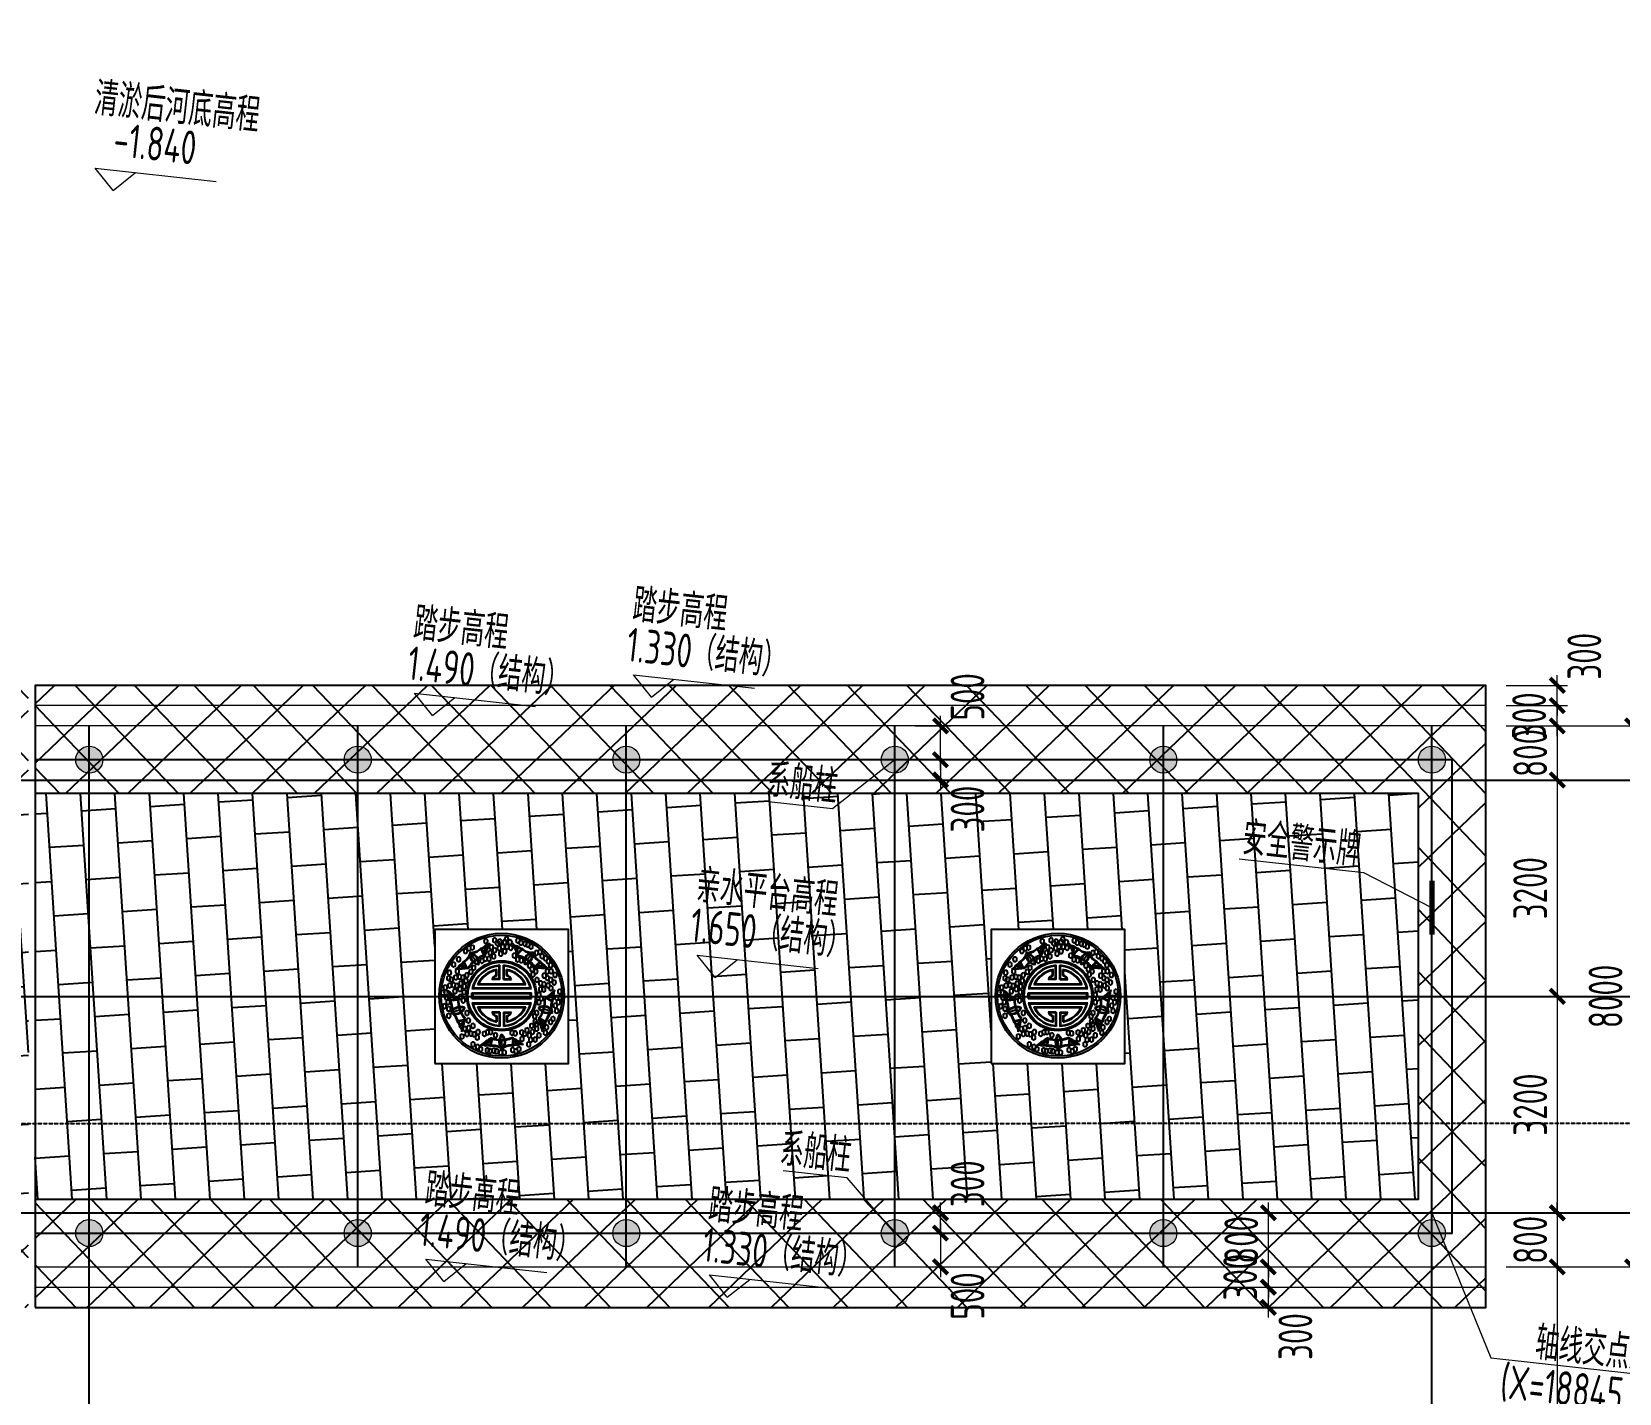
# Model space of a CAD drawing. Header units: millimetres. Extents: x -1003406 to 3312184, y 81337 to 716393.
# Drawn here: x 2051747 to 2075217, y 440069 to 460203 of the extents above; entities that cross this region are included whole.
import ezdxf

# ---------------------------------------------------------------- set-up
doc = ezdxf.new("R2010")
doc.units = ezdxf.units.MM
doc.header["$LTSCALE"] = 10
doc.linetypes.add('DASH', pattern=[0.35, 0.25, -0.1])
doc.linetypes.add('DOTE', pattern=[2.42, 2, -0.2, 0.02, -0.2])
doc.layers.get('0').update_dxf_attribs({"linetype": 'CONTINUOUS'})
doc.layers.get('Defpoints').update_dxf_attribs({"linetype": 'CONTINUOUS'})
for name, color, linetype in [('DIM', 3, 'CONTINUOUS'), ('DOTE', 1, 'DOTE'), ('KZ-BH', 253, 'CONTINUOUS'), ('图层5', 8, 'CONTINUOUS'), ('码头-SK', 7, 'CONTINUOUS'), ('砖块-sk', 252, 'CONTINUOUS'), ('配筋率', 61, 'CONTINUOUS')]:
    doc.layers.add(name, color=color, linetype=linetype)
for name, color, linetype, lineweight in [('TEXT', 3, 'CONTINUOUS', 15), ('thick', 6, 'CONTINUOUS', 25), ('引线-H', 130, 'CONTINUOUS', 20), ('文字及标注', 3, 'CONTINUOUS', 15), ('标注', 7, 'CONTINUOUS', 9)]:
    doc.layers.add(name, color=color, linetype=linetype, lineweight=lineweight)
doc.styles.add('TCCAD_Dimension', font='Tssdeng.shx', dxfattribs={"width": 0.7, "bigfont": 'hztxt.shx'})
doc.styles.add('TSSD_Dimension', font='Tssdeng.shx', dxfattribs={"width": 0.7, "bigfont": 'hztxt.shx'})
doc.dimstyles.new('TSSD_100_150', dxfattribs={"dimtxt": 500, "dimasz": 150, "dimexe": 150, "dimexo": 300, "dimgap": 150, "dimtad": 1, "dimdec": 0, "dimzin": 0, "dimdsep": 46, "dimtxsty": 'TSSD_Dimension', "dimblk": 'ARCHTICK', "dimcen": 0, "dimdle": 150, "dimclrt": 7, "dimadec": 0, "dimazin": 0, "dimtfac": 1, "dimtdec": 0, "dimtix": 1, "dimtmove": 2, "dimatfit": 3, "dimfxl": 1, "dimtolj": 1, "dimtzin": 0, "dimarcsym": 0})
pattern_1 = [(43.70265, (-1028711.74, -419112.1), (-438.73154, 459.06387), []), (133.70265, (-1028711.74, -419112.1), (-459.06387, -438.73154), [])]

# ---------------------------------------------------------------- blocks, each defined once
blk = doc.blocks.new('_ArchTick')
at = {"color": 0, "const_width": 0.4}
blk.add_lwpolyline([(-0.71, -0.71), (0.71, 0.71)], dxfattribs=at)
blk = doc.blocks.new('*D726')
at = {"layer": 'Defpoints', "color": 0, "transparency": 16777216}
for p in [(1296323, 267220), (1296323, 266420), (1297377, 266420)]:
    blk.add_point(p, dxfattribs=at)
at = {"layer": 'DIM', "color": 0, "lineweight": -2, "transparency": 16777216}
for p, q in [((1297377, 267220), (1297377, 267370)), ((1296623, 267220), (1297527, 267220)), ((1297377, 267220), (1297377, 266420)), ((1296623, 266420), (1297527, 266420)), ((1297377, 266420), (1297377, 266270))]:
    blk.add_line(p, q, dxfattribs=at)
at = {"layer": 'DIM', "color": 0, "lineweight": -2, "transparency": 16777216, "xscale": 150, "yscale": 150, "zscale": 150}
for p, rotation in [((1297377, 267220), 270), ((1297377, 266420), 90)]:
    blk.add_blockref('_ArchTick', p, dxfattribs=dict(at, rotation=rotation))
at = {"layer": 'DIM', "color": 7, "transparency": 16777216, "insert": (1296977, 266820), "char_height": 500, "attachment_point": 5, "rotation": 90, "style": 'TSSD_Dimension'}
blk.add_mtext('\\A1;800', dxfattribs=at)
blk = doc.blocks.new('*D727')
at = {"layer": 'Defpoints', "color": 0, "transparency": 16777216}
for p in [(1296323, 266420), (1296323, 263220), (1297377, 263220)]:
    blk.add_point(p, dxfattribs=at)
at = {"layer": 'DIM', "color": 0, "lineweight": -2, "transparency": 16777216}
for p, q in [((1296623, 266420), (1297527, 266420)), ((1297377, 266570), (1297377, 263070)), ((1296623, 263220), (1297527, 263220))]:
    blk.add_line(p, q, dxfattribs=at)
at = {"layer": 'DIM', "color": 0, "lineweight": -2, "transparency": 16777216, "xscale": 150, "yscale": 150, "zscale": 150}
for p, rotation in [((1297377, 266420), 90), ((1297377, 263220), 270)]:
    blk.add_blockref('_ArchTick', p, dxfattribs=dict(at, rotation=rotation))
at = {"layer": 'DIM', "color": 7, "transparency": 16777216, "insert": (1296977, 264820), "char_height": 500, "attachment_point": 5, "rotation": 90, "style": 'TSSD_Dimension'}
blk.add_mtext('\\A1;3200', dxfattribs=at)
blk = doc.blocks.new('*D728')
at = {"layer": 'Defpoints', "color": 0, "transparency": 16777216}
for p in [(1296323, 263220), (1296323, 260020), (1297377, 260020)]:
    blk.add_point(p, dxfattribs=at)
at = {"layer": 'DIM', "color": 0, "lineweight": -2, "transparency": 16777216}
for p, q in [((1297377, 263370), (1297377, 259870)), ((1296623, 263220), (1297527, 263220)), ((1296623, 260020), (1297527, 260020))]:
    blk.add_line(p, q, dxfattribs=at)
at = {"layer": 'DIM', "color": 0, "lineweight": -2, "transparency": 16777216, "xscale": 150, "yscale": 150, "zscale": 150}
for p, rotation in [((1297377, 263220), 90), ((1297377, 260020), 270)]:
    blk.add_blockref('_ArchTick', p, dxfattribs=dict(at, rotation=rotation))
at = {"layer": 'DIM', "color": 7, "transparency": 16777216, "insert": (1296977, 261620), "char_height": 500, "attachment_point": 5, "rotation": 90, "style": 'TSSD_Dimension'}
blk.add_mtext('\\A1;3200', dxfattribs=at)
blk = doc.blocks.new('*D729')
at = {"layer": 'Defpoints', "color": 0, "transparency": 16777216}
for p in [(1296323, 259220), (1296323, 252020), (1297377, 252020)]:
    blk.add_point(p, dxfattribs=at)
at = {"layer": 'DIM', "color": 0, "lineweight": -2, "transparency": 16777216}
for p, q in [((1297377, 259370), (1297377, 251870)), ((1296623, 259220), (1297527, 259220)), ((1296623, 252020), (1297527, 252020))]:
    blk.add_line(p, q, dxfattribs=at)
at = {"layer": 'DIM', "color": 0, "lineweight": -2, "transparency": 16777216, "xscale": 150, "yscale": 150, "zscale": 150}
for p, rotation in [((1297377, 259220), 90), ((1297377, 252020), 270)]:
    blk.add_blockref('_ArchTick', p, dxfattribs=dict(at, rotation=rotation))
at = {"layer": 'DIM', "color": 7, "transparency": 16777216, "insert": (1296977, 255620), "char_height": 500, "attachment_point": 5, "rotation": 90, "style": 'TSSD_Dimension'}
blk.add_mtext('\\A1;7200', dxfattribs=at)
blk = doc.blocks.new('*D731')
at = {"layer": 'Defpoints', "color": 0, "transparency": 16777216}
for p in [(1296623, 267220), (1298490, 267220), (1296623, 259220)]:
    blk.add_point(p, dxfattribs=at)
at = {"layer": 'DIM', "color": 0, "lineweight": -2, "transparency": 16777216}
for p, q in [((1298490, 259070), (1298490, 267370)), ((1296923, 267220), (1298640, 267220)), ((1296923, 259220), (1298640, 259220))]:
    blk.add_line(p, q, dxfattribs=at)
at = {"layer": 'DIM', "color": 0, "lineweight": -2, "transparency": 16777216, "xscale": 150, "yscale": 150, "zscale": 150}
for p, rotation in [((1298490, 267220), 90), ((1298490, 259220), 270)]:
    blk.add_blockref('_ArchTick', p, dxfattribs=dict(at, rotation=rotation))
at = {"layer": 'DIM', "color": 7, "transparency": 16777216, "insert": (1298090, 263220), "char_height": 500, "attachment_point": 5, "rotation": 90, "style": 'TSSD_Dimension'}
blk.add_mtext('\\A1;8000', dxfattribs=at)
blk = doc.blocks.new('$RECOVER_180420175437-0')
at = {"layer": '标注'}
for p, q in [((0, 0), (-150, 150)), ((-150, 150), (750, 150)), ((0, 0), (150, 150))]:
    blk.add_line(p, q, dxfattribs=at)
blk = doc.blocks.new('234')
at = {"layer": '图层5'}
for p, q in [((-121, 306), (-116, 357)), ((-257, 196), (-279, 238)), ((-233, 305), (-198, 254)), ((-132, 289), (-154, 334)), ((-126, 294), (-147, 338)), ((-129, 300), (-125, 351)), ((110, 318), (117, 351)), ((116, 304), (124, 345)), ((117, 302), (148, 334)), ((120, 296), (153, 330)), ((231, 306), (193, 257)), ((247, 205), (283, 239)), ((-281, 194), (-310, 210)), ((-266, 195), (-302, 215)), ((-264, 196), (-284, 234)), ((-174, 225), (-174, 225)), ((-40, 141), (-40, 175)), ((-35, 137), (-35, 182)), ((-19, 113), (-19, 208)), ((-14, 107), (-14, 214)), ((14, 107), (14, 214)), ((19, 113), (19, 208)), ((35, 137), (35, 182)), ((40, 141), (40, 175)), ((174, 225), (174, 225)), ((254, 200), (289, 233)), ((259, 205), (308, 216)), ((267, 199), (317, 210)), ((-222, 40), (222, 40)), ((-222, 7), (222, 7)), ((-222, -35), (-222, 7)), ((-215, 45), (215, 45)), ((-215, 0), (-215, -28)), ((215, 0), (-215, 0)), ((-181, 69), (181, 69)), ((-172, 75), (172, 75)), ((-14, 107), (-73, 107)), ((-19, 113), (-65, 113)), ((14, 107), (73, 107)), ((19, 113), (65, 113)), ((215, 0), (215, 0)), ((215, -28), (215, 0)), ((222, -35), (222, 7)), ((-341, -29), (-388, -10)), ((-338, -39), (-385, -20)), ((-331, -38), (-380, -44)), ((-328, -46), (-378, -53)), ((-281, -106), (-281, -106)), ((-222, -35), (222, -35)), ((-222, -68), (222, -68)), ((-215, -28), (215, -28)), ((-215, -74), (215, -74)), ((-181, -98), (181, -98)), ((-172, -103), (172, -103)), ((281, -105), (281, -105)), ((376, -135), (317, -115)), ((332, -33), (374, -54)), ((337, -29), (376, -48)), ((338, -27), (379, -22)), ((350, -18), (383, -13)), ((-375, -137), (-316, -119)), ((-280, -193), (-326, -202)), ((-281, -200), (-324, -208)), ((-282, -203), (-312, -231)), ((-285, -217), (-309, -240)), ((-14, -136), (-73, -136)), ((-19, -141), (-65, -141)), ((-40, -169), (-40, -203)), ((-35, -165), (-35, -210)), ((-19, -141), (-19, -236)), ((-14, -136), (-14, -243)), ((14, -136), (14, -243)), ((14, -136), (73, -136)), ((19, -141), (19, -236)), ((19, -141), (65, -141)), ((35, -165), (35, -210)), ((40, -169), (40, -203)), ((282, -189), (325, -213)), ((284, -181), (328, -205)), ((285, -203), (311, -246)), ((288, -193), (315, -236)), ((-91, -344), (-124, -382)), ((-81, -344), (-114, -382)), ((-79, -336), (-88, -385)), ((-71, -336), (-80, -385)), ((0, -310), (0, -310)), ((1, -409), (1, -347)), ((84, -335), (78, -382)), ((90, -339), (84, -382)), ((92, -340), (110, -377)), ((105, -348), (119, -378))]:
    blk.add_line(p, q, dxfattribs=at)
for radius in [467, 452]:
    blk.add_circle((0, -14), radius, dxfattribs=at)
for centre in [(-244, 340), (-219, 347), (-118, 393), (-77, 349), (-52, 401), (-32, 379), (-18, 342), (-14, 391), (8, 352), (23, 387), (36, 409), (40, 351), (63, 386), (68, 344), (121, 398), (144, 382), (174, 374), (196, 367), (219, 353), (-359, 219), (-322, 258), (-270, 320), (-147, 247), (-122, 261), (-95, 262), (-86, 306), (-60, 280), (-53, 326), (-7, 300), (23, 318), (95, 286), (119, 256), (147, 250), (260, 306), (286, 313), (302, 282), (328, 265), (349, 244), (-396, 117), (-390, 158), (-376, 107), (-343, 123), (-331, 168), (-314, 127), (-290, 122), (-260, 139), (-230, 164), (-209, 195), (208, 211), (227, 184), (233, 145), (255, 168), (264, 104), (318, 136), (341, 167), (342, 118), (365, 214), (365, 105), (369, 170), (399, 141), (-440, 9), (-421, 48), (-417, 9), (-388, 62), (-359, 66), (-349, 19), (-335, 60), (-312, 36), (-305, 78), (-281, 13), (-279, 56), (-267, 98), (278, -8), (291, 79), (291, 34), (314, 32), (316, 72), (347, 62), (368, 42), (392, 85), (433, 17), (-427, -92), (-412, -28), (-401, -62), (-396, -112), (-307, -22), (-287, -49), (278, -63), (296, -35), (401, -88), (411, -127), (411, -29), (423, -63), (436, -26), (-395, -164), (-259, -143), (-248, -199), (-246, -255), (-215, -239), (224, -238), (247, -167), (250, -206), (260, -226), (261, -142), (335, -250), (366, -210), (383, -187), (-296, -318), (-275, -261), (-259, -300), (-229, -297), (-206, -302), (-182, -326), (-176, -285), (-129, -298), (-105, -287), (-82, -285), (-46, -309), (77, -291), (101, -295), (150, -288), (152, -337), (172, -299), (189, -271), (207, -310), (217, -343), (230, -284), (250, -341), (261, -260), (278, -310), (327, -290), (-214, -377), (-180, -396), (-157, -413), (-107, -422), (-87, -427), (-59, -424), (-38, -429), (-7, -439), (19, -438), (82, -419), (107, -429), (129, -413), (202, -377)]:
    blk.add_ellipse(centre, major_axis=(0, 19.4), ratio=0.616865, dxfattribs=at)
for centre, major_axis, start_param, end_param in [((-165, 394), (-37.9, 37.9), 2.579762, 3.269542), ((-165, 394), (-41.8, 41.8), 2.605209, 3.228554), ((-1076, 685), (-726, 726), 3.53237, 3.608206), ((-1076, 685), (-730, 730), 3.529693, 3.629181), ((-126, 406), (-31.2, 31.2), 2.428217, 3.360391), ((-126, 406), (35.1, 35.1), 4.048283, 4.465521), ((118, 403), (-31.2, 31.2), 1.390652, 2.322825), ((1056, 719), (730, 730), 2.692657, 2.792146), ((118, 403), (-35.1, 35.1), 1.856317, 2.273556), ((1056, 719), (726, 726), 2.713632, 2.789469), ((157, 394), (37.9, 37.9), 3.052297, 3.742076), ((-359, 348), (92.4, 92.4), 4.470289, 5.085238), ((-359, 348), (96.3, 96.3), 4.481021, 5.004715), ((0, -14), (-185, 185), 3.926991, 10.210176), ((-90, 105), (-129, 129), -0.17703, 0.257649), ((-90, 105), (-125, 125), -0.17703, 0.272951), ((-167, 291), (-51.2, 51.2), 0.504812, 2.266005), ((-257, 225), (-62.4, 62.4), 3.898542, 5.269642), ((-167, 291), (-47.3, 47.3), 0.585352, 2.25569), ((-257, 225), (-58.5, 58.5), 3.920107, 5.20412), ((-242, 438), (-92.4, 92.4), 2.493237, 3.108187), ((-242, 438), (-96.3, 96.3), 2.552957, 3.097455), ((-82, 113), (129, 129), 1.037642, 1.472321), ((-82, 113), (125, 125), 1.022339, 1.472321), ((157, 394), (41.8, 41.8), 3.093285, 3.71663), ((85, 109), (125, 125), 0.137129, 0.58711), ((85, 109), (-129, 129), -1.433667, -0.998988), ((233, 440), (96.3, 96.3), 3.224383, 3.748078), ((233, 440), (92.4, 92.4), 3.213652, 3.828601), ((239, 239), (51.2, 51.2), 0.818972, 2.580164), ((239, 239), (-47.3, 47.3), -0.671285, 0.999053), ((149, 304), (-62.4, 62.4), 2.641905, 4.013005), ((149, 304), (58.5, 58.5), 4.234267, 5.518279), ((95, 102), (-125, 125), 4.478091, 4.928072), ((95, 102), (-129, 129), 4.493394, 4.928072), ((354, 355), (96.3, 96.3), 2.867116, 3.411615), ((354, 355), (-92.4, 92.4), 1.2366, 1.85155), ((337, 268), (37.9, 37.9), 2.893922, 3.583701), ((-360, 227), (31.2, 31.2), 4.218085, 5.150259), ((-370, 1217), (730, 730), 3.949294, 4.048783), ((-360, 227), (35.1, 35.1), 4.683751, 5.100989), ((-370, 1217), (726, 726), 3.97027, 4.046106), ((-338, 262), (37.9, 37.9), 4.308934, 4.998713), ((-338, 262), (41.8, 41.8), 4.349922, 4.973267), ((0, -14), (-178, 178), 3.926991, 10.210176), ((0, -14), (161, 161), 0.845596, 2.11688), ((0, -14), (158, 158), 0.871808, 2.085356), ((0, -14), (141, 141), 0.961433, 1.923653), ((-174, 225), (3.97, 3.97), 3.922168, 5.129632), ((0, -14), (137, 137), 0.99543, 1.878793), ((-18, 85), (-42.3, 42.3), -0.394855, 0.412115), ((-18, 85), (38.4, 38.4), 1.10904, 1.829393), ((0, -14), (-161, 161), 4.166305, 5.437589), ((0, -14), (-158, 158), 4.197829, 5.411377), ((0, -14), (-141, 141), 4.359533, 5.321752), ((18, 85), (-38.4, 38.4), 4.453792, 5.174146), ((0, -14), (-137, 137), 4.404392, 5.287755), ((18, 85), (42.3, 42.3), 5.87107, 6.67804), ((174, 225), (-3.97, 3.97), 1.094735, 2.302199), ((332, 1224), (-730, 730), 2.273056, 2.372544), ((332, 1224), (-726, 726), 2.275733, 2.351569), ((337, 268), (41.8, 41.8), 2.919368, 3.542713), ((360, 234), (35.1, 35.1), 2.791646, 3.208884), ((360, 234), (31.2, 31.2), 2.742376, 3.67455), ((-437, -3), (31.2, 31.2), 5.25565, 6.187824), ((-997, -821), (730, 730), 0.073941, 0.17343), ((-437, -3), (-35.1, 35.1), 3.734123, 4.151362), ((-997, -821), (-726, 726), -1.494179, -1.418342), ((1024, -793), (730, 730), 1.43602, 1.535508), ((1024, -793), (726, 726), 1.456995, 1.532832), ((433, 2), (-35.1, 35.1), 0.59968, 1.016919), ((433, 2), (-31.2, 31.2), 0.134014, 1.066188), ((-439, -44), (37.9, 37.9), 5.407196, 6.096975), ((-439, -44), (41.8, 41.8), 5.432642, 6.055987), ((-504, -105), (92.4, 92.4), 5.320671, 5.93562), ((-307, -184), (-62.4, 62.4), -1.128006, 0.243094), ((-342, -79), (-51.2, 51.2), 1.761449, 3.522642), ((-504, -105), (96.3, 96.3), 5.38039, 5.924889), ((-307, -184), (58.5, 58.5), 0.464355, 1.748368), ((-342, -79), (47.3, 47.3), 3.412785, 5.083123), ((-145, -52), (129, 129), 2.294279, 2.728958), ((-145, -52), (125, 125), 2.278977, 2.728958), ((-141, -63), (129, 129), 2.650403, 3.085082), ((-141, -63), (-125, 125), 1.079607, 1.529588), ((-281, -105), (-3.97, 3.97), 3.608009, 4.815473), ((0, -14), (-161, 161), 1.024712, 2.295997), ((0, -14), (-158, 158), 1.056236, 2.269784), ((0, -14), (-141, 141), 1.21794, 2.18016), ((0, -14), (-137, 137), 1.2628, 2.146163), ((0, -14), (161, 161), 3.987188, 5.258473), ((0, -14), (158, 158), 4.013401, 5.226949), ((0, -14), (141, 141), 4.103026, 5.065245), ((0, -14), (137, 137), 4.137022, 5.020386), ((281, -106), (-3.97, 3.97), -0.161902, 1.045562), ((140, -69), (125, 125), 4.792251, 5.242232), ((348, -57), (62.4, 62.4), 2.956064, 4.327165), ((315, -163), (51.2, 51.2), 5.84552, 7.606712), ((315, -163), (-47.3, 47.3), 4.355263, 6.025601), ((348, -57), (58.5, 58.5), 2.977629, 4.261642), ((140, -69), (129, 129), 4.807553, 5.242232), ((143, -58), (-125, 125), 3.592881, 4.042862), ((143, -58), (-129, 129), 3.592881, 4.02756), ((503, -96), (-96.3, 96.3), 0.39695, 0.920645), ((503, -96), (92.4, 92.4), 1.957015, 2.571964), ((436, -39), (41.8, 41.8), 1.836648, 2.459993), ((436, -39), (-37.9, 37.9), 0.224864, 0.914643), ((-455, -244), (-92.4, 92.4), 4.15613, 4.771079), ((-455, -244), (-96.3, 96.3), 4.166861, 4.690556), ((-367, -251), (-37.9, 37.9), 3.994775, 4.684554), ((-367, -251), (-41.8, 41.8), 4.035763, 4.659107), ((-1286, 14), (-730, 730), 3.635135, 3.734623), ((-1286, 14), (726, 726), 5.226907, 5.302743), ((-18, -114), (42.3, 42.3), 2.729478, 3.536447), ((-18, -114), (-38.4, 38.4), 1.3122, 2.032553), ((18, -114), (38.4, 38.4), 4.250632, 4.970986), ((18, -114), (-42.3, 42.3), 2.746738, 3.553708), ((1280, 53), (-730, 730), 1.016419, 1.115907), ((1280, 53), (-726, 726), 1.019095, 1.094932), ((373, -248), (41.8, 41.8), 1.662731, 2.286076), ((373, -248), (37.9, 37.9), 1.637285, 2.327064), ((461, -237), (-96.3, 96.3), 0.039683, 0.584181), ((461, -237), (92.4, 92.4), 1.55076, 2.165709), ((-341, -282), (31.2, 31.2), 5.474722, 6.406896), ((-341, -282), (35.1, 35.1), 5.940388, 6.357626), ((459, -1211), (-730, 730), -0.240218, -0.14073), ((459, -1211), (-726, 726), -0.237542, -0.161705), ((-9, -164), (125, 125), 3.535614, 3.985595), ((-9, -164), (129, 129), 3.550916, 3.985595), ((67, -359), (62.4, 62.4), 1.699427, 3.070528), ((67, -359), (-58.5, 58.5), 0.150196, 1.434209), ((0, -310), (-3.97, 3.97), -1.418539, -0.211076), ((3, -164), (125, 125), 3.90704, 4.357021), ((3, -164), (-129, 129), 2.336244, 2.770923), ((-44, -360), (-51.2, 51.2), 3.018086, 4.779279), ((-44, -360), (-47.3, 47.3), 3.098626, 4.768964), ((-424, -1228), (730, 730), 0.179383, 0.278871), ((-424, -1228), (726, 726), 0.200358, 0.276195), ((347, -280), (35.1, 35.1), 1.535009, 1.952247), ((347, -280), (31.2, 31.2), 1.485739, 2.417913), ((-145, -427), (31.2, 31.2), 0.229102, 1.161276), ((-145, -427), (35.1, 35.1), 0.278372, 0.69561), ((-107, -441), (37.9, 37.9), 0.380647, 1.070427), ((-107, -441), (41.8, 41.8), 0.406094, 1.029439), ((-70, -521), (92.4, 92.4), 0.294123, 0.909072), ((-70, -521), (96.3, 96.3), 0.353842, 0.89834), ((78, -518), (92.4, 92.4), 0.700378, 1.315327), ((78, -518), (-96.3, 96.3), -0.859687, -0.335992), ((112, -436), (41.8, 41.8), 0.580011, 1.203356), ((112, -436), (-37.9, 37.9), -1.031773, -0.341994), ((149, -421), (-35.1, 35.1), -0.656957, -0.239718), ((149, -421), (-31.2, 31.2), -1.122623, -0.190449)]:
    blk.add_ellipse(centre, major_axis=major_axis, ratio=1, start_param=start_param, end_param=end_param, dxfattribs=at)
blk = doc.blocks.new('*D752')
at = {"layer": 'Defpoints', "color": 0, "transparency": 16777216}
for p in [(1296323, 267520), (1297377, 267520), (1296323, 267220)]:
    blk.add_point(p, dxfattribs=at)
at = {"layer": 'DIM', "color": 0, "lineweight": -2, "transparency": 16777216}
for p, q in [((1297377, 267070), (1297377, 267670)), ((1296623, 267520), (1297527, 267520)), ((1296623, 267220), (1297527, 267220))]:
    blk.add_line(p, q, dxfattribs=at)
at = {"layer": 'DIM', "color": 0, "lineweight": -2, "transparency": 16777216, "xscale": 150, "yscale": 150, "zscale": 150}
for p, rotation in [((1297377, 267520), 90), ((1297377, 267220), 270)]:
    blk.add_blockref('_ArchTick', p, dxfattribs=dict(at, rotation=rotation))
at = {"layer": 'DIM', "color": 7, "transparency": 16777216, "insert": (1296960, 267370), "char_height": 500, "attachment_point": 5, "rotation": 90, "style": 'TSSD_Dimension'}
blk.add_mtext('\\A1;300', dxfattribs=at)
blk = doc.blocks.new('*D753')
at = {"layer": 'Defpoints', "color": 0, "transparency": 16777216}
for p in [(1296323, 267820), (1297377, 267820), (1296323, 267520)]:
    blk.add_point(p, dxfattribs=at)
at = {"layer": 'DIM', "color": 0, "lineweight": -2, "transparency": 16777216}
for p, q in [((1296623, 267820), (1297527, 267820)), ((1297377, 267820), (1297377, 267970)), ((1297377, 267520), (1297377, 267820)), ((1296623, 267520), (1297527, 267520)), ((1297377, 267520), (1297377, 267370))]:
    blk.add_line(p, q, dxfattribs=at)
at = {"layer": 'DIM', "color": 0, "lineweight": -2, "transparency": 16777216, "xscale": 150, "yscale": 150, "zscale": 150}
for p, rotation in [((1297377, 267820), 270), ((1297377, 267520), 90)]:
    blk.add_blockref('_ArchTick', p, dxfattribs=dict(at, rotation=rotation))
at = {"layer": 'DIM', "color": 7, "transparency": 16777216, "insert": (1297777, 268250), "char_height": 500, "attachment_point": 5, "rotation": 90, "style": 'TSSD_Dimension'}
blk.add_mtext('\\A1;300', dxfattribs=at)
blk = doc.blocks.new('*D754')
at = {"layer": 'Defpoints', "color": 0, "transparency": 16777216}
for p in [(1292051, 258920), (1293105, 258920), (1292051, 258620)]:
    blk.add_point(p, dxfattribs=at)
at = {"layer": 'DIM', "color": 0, "lineweight": -2, "transparency": 16777216}
for p, q in [((1292351, 258920), (1293255, 258920)), ((1293105, 258470), (1293105, 259070)), ((1292351, 258620), (1293255, 258620))]:
    blk.add_line(p, q, dxfattribs=at)
at = {"layer": 'DIM', "color": 0, "lineweight": -2, "transparency": 16777216, "xscale": 150, "yscale": 150, "zscale": 150}
for p, rotation in [((1293105, 258920), 90), ((1293105, 258620), 270)]:
    blk.add_blockref('_ArchTick', p, dxfattribs=dict(at, rotation=rotation))
at = {"layer": 'DIM', "color": 7, "transparency": 16777216, "insert": (1293505, 258190), "char_height": 500, "attachment_point": 5, "rotation": 90, "style": 'TSSD_Dimension'}
blk.add_mtext('\\A1;300', dxfattribs=at)
blk = doc.blocks.new('*D755')
at = {"layer": 'Defpoints', "color": 0, "transparency": 16777216}
for p in [(1292051, 259220), (1293105, 259220), (1292051, 258920)]:
    blk.add_point(p, dxfattribs=at)
at = {"layer": 'DIM', "color": 0, "lineweight": -2, "transparency": 16777216}
for p, q in [((1293105, 259220), (1293105, 259370)), ((1292351, 259220), (1293255, 259220)), ((1293105, 258920), (1293105, 259220)), ((1292351, 258920), (1293255, 258920)), ((1293105, 258920), (1293105, 258770))]:
    blk.add_line(p, q, dxfattribs=at)
at = {"layer": 'DIM', "color": 0, "lineweight": -2, "transparency": 16777216, "xscale": 150, "yscale": 150, "zscale": 150}
for p, rotation in [((1293105, 259220), 270), ((1293105, 258920), 90)]:
    blk.add_blockref('_ArchTick', p, dxfattribs=dict(at, rotation=rotation))
at = {"layer": 'DIM', "color": 7, "transparency": 16777216, "insert": (1292689, 259070), "char_height": 500, "attachment_point": 5, "rotation": 90, "style": 'TSSD_Dimension'}
blk.add_mtext('\\A1;300', dxfattribs=at)
blk = doc.blocks.new('*D756')
at = {"layer": 'Defpoints', "color": 0, "transparency": 16777216}
for p in [(1292351, 260020), (1293105, 260020), (1292351, 259220)]:
    blk.add_point(p, dxfattribs=at)
at = {"layer": 'DIM', "color": 0, "lineweight": -2, "transparency": 16777216}
for p, q in [((1293105, 260020), (1293105, 260170)), ((1292651, 260020), (1293255, 260020)), ((1293105, 259220), (1293105, 260020)), ((1292651, 259220), (1293255, 259220)), ((1293105, 259220), (1293105, 259070))]:
    blk.add_line(p, q, dxfattribs=at)
at = {"layer": 'DIM', "color": 0, "lineweight": -2, "transparency": 16777216, "xscale": 150, "yscale": 150, "zscale": 150}
for p, rotation in [((1293105, 260020), 270), ((1293105, 259220), 90)]:
    blk.add_blockref('_ArchTick', p, dxfattribs=dict(at, rotation=rotation))
at = {"layer": 'DIM', "color": 7, "transparency": 16777216, "insert": (1292705, 259620), "char_height": 500, "attachment_point": 5, "rotation": 90, "style": 'TSSD_Dimension'}
blk.add_mtext('\\A1;800', dxfattribs=at)
blk = doc.blocks.new('*D762')
at = {"layer": 'Defpoints', "color": 0, "transparency": 16777216}
for p in [(1287583, 259720), (1287583, 259220), (1288258, 259220)]:
    blk.add_point(p, dxfattribs=at)
at = {"layer": 'DIM', "color": 0, "lineweight": -2, "transparency": 16777216}
for p, q in [((1288258, 259870), (1288258, 259070)), ((1287883, 259720), (1288408, 259720)), ((1287883, 259220), (1288408, 259220))]:
    blk.add_line(p, q, dxfattribs=at)
at = {"layer": 'DIM', "color": 0, "lineweight": -2, "transparency": 16777216, "xscale": 150, "yscale": 150, "zscale": 150}
for p, rotation in [((1288258, 259720), 90), ((1288258, 259220), 270)]:
    blk.add_blockref('_ArchTick', p, dxfattribs=dict(at, rotation=rotation))
at = {"layer": 'DIM', "color": 7, "transparency": 16777216, "insert": (1288658, 258790), "char_height": 500, "attachment_point": 5, "rotation": 90, "style": 'TSSD_Dimension'}
blk.add_mtext('\\A1;500', dxfattribs=at)
blk = doc.blocks.new('*D763')
at = {"layer": 'Defpoints', "color": 0, "transparency": 16777216}
for p in [(1287583, 260020), (1288258, 260020), (1287583, 259720)]:
    blk.add_point(p, dxfattribs=at)
at = {"layer": 'DIM', "color": 0, "lineweight": -2, "transparency": 16777216}
for p, q in [((1288258, 260020), (1288258, 260170)), ((1287883, 260020), (1288408, 260020)), ((1288258, 259720), (1288258, 260020)), ((1287883, 259720), (1288408, 259720)), ((1288258, 259720), (1288258, 259570))]:
    blk.add_line(p, q, dxfattribs=at)
at = {"layer": 'DIM', "color": 0, "lineweight": -2, "transparency": 16777216, "xscale": 150, "yscale": 150, "zscale": 150}
for p, rotation in [((1288258, 260020), 270), ((1288258, 259720), 90)]:
    blk.add_blockref('_ArchTick', p, dxfattribs=dict(at, rotation=rotation))
at = {"layer": 'DIM', "color": 7, "transparency": 16777216, "insert": (1288658, 260450), "char_height": 500, "attachment_point": 5, "rotation": 90, "style": 'TSSD_Dimension'}
blk.add_mtext('\\A1;300', dxfattribs=at)
blk = doc.blocks.new('*D764')
at = {"layer": 'Defpoints', "color": 0, "transparency": 16777216}
for p in [(1287583, 267220), (1288258, 267220), (1287583, 266720)]:
    blk.add_point(p, dxfattribs=at)
at = {"layer": 'DIM', "color": 0, "lineweight": -2, "transparency": 16777216}
for p, q in [((1288258, 266570), (1288258, 267370)), ((1287883, 267220), (1288408, 267220)), ((1287883, 266720), (1288408, 266720))]:
    blk.add_line(p, q, dxfattribs=at)
at = {"layer": 'DIM', "color": 0, "lineweight": -2, "transparency": 16777216, "xscale": 150, "yscale": 150, "zscale": 150}
for p, rotation in [((1288258, 267220), 90), ((1288258, 266720), 270)]:
    blk.add_blockref('_ArchTick', p, dxfattribs=dict(at, rotation=rotation))
at = {"layer": 'DIM', "color": 7, "transparency": 16777216, "insert": (1288658, 267650), "char_height": 500, "attachment_point": 5, "rotation": 90, "style": 'TSSD_Dimension'}
blk.add_mtext('\\A1;500', dxfattribs=at)
blk = doc.blocks.new('*D765')
at = {"layer": 'Defpoints', "color": 0, "transparency": 16777216}
for p in [(1287583, 266720), (1287583, 266420), (1288258, 266420)]:
    blk.add_point(p, dxfattribs=at)
at = {"layer": 'DIM', "color": 0, "lineweight": -2, "transparency": 16777216}
for p, q in [((1288258, 266720), (1288258, 266870)), ((1287883, 266720), (1288408, 266720)), ((1288258, 266720), (1288258, 266420)), ((1287883, 266420), (1288408, 266420)), ((1288258, 266420), (1288258, 266270))]:
    blk.add_line(p, q, dxfattribs=at)
at = {"layer": 'DIM', "color": 0, "lineweight": -2, "transparency": 16777216, "xscale": 150, "yscale": 150, "zscale": 150}
for p, rotation in [((1288258, 266720), 270), ((1288258, 266420), 90)]:
    blk.add_blockref('_ArchTick', p, dxfattribs=dict(at, rotation=rotation))
at = {"layer": 'DIM', "color": 7, "transparency": 16777216, "insert": (1288658, 265990), "char_height": 500, "attachment_point": 5, "rotation": 90, "style": 'TSSD_Dimension'}
blk.add_mtext('\\A1;300', dxfattribs=at)
blk = doc.blocks.new('*D790')
at = {"layer": 'Defpoints', "color": 0, "transparency": 16777216}
for p in [(1296323, 260020), (1296323, 259220), (1297377, 259220)]:
    blk.add_point(p, dxfattribs=at)
at = {"layer": 'DIM', "color": 0, "lineweight": -2, "transparency": 16777216}
for p, q in [((1297377, 260020), (1297377, 260170)), ((1296623, 260020), (1297527, 260020)), ((1297377, 260020), (1297377, 259220)), ((1296623, 259220), (1297527, 259220)), ((1297377, 259220), (1297377, 259070))]:
    blk.add_line(p, q, dxfattribs=at)
at = {"layer": 'DIM', "color": 0, "lineweight": -2, "transparency": 16777216, "xscale": 150, "yscale": 150, "zscale": 150}
for p, rotation in [((1297377, 260020), 270), ((1297377, 259220), 90)]:
    blk.add_blockref('_ArchTick', p, dxfattribs=dict(at, rotation=rotation))
at = {"layer": 'DIM', "color": 7, "transparency": 16777216, "insert": (1296977, 259620), "char_height": 500, "attachment_point": 5, "rotation": 90, "style": 'TSSD_Dimension'}
blk.add_mtext('\\A1;800', dxfattribs=at)
blk = doc.blocks.new('0')
at = {"layer": 'KZ-BH'}
h = blk.add_hatch(color=256, dxfattribs=at)
h.dxf.hatch_style = 1
edge = h.paths.add_edge_path()
edge.add_arc((-34866.3, -26900.9), 200, 0, 360)
h = blk.add_hatch(color=256, dxfattribs=at)
h.dxf.hatch_style = 1
edge = h.paths.add_edge_path()
edge.add_arc((-30896.3, -26900.9), 200, 0, 360)
h = blk.add_hatch(color=256, dxfattribs=at)
h.dxf.hatch_style = 1
edge = h.paths.add_edge_path()
edge.add_arc((-26926.3, -26900.9), 200, 0, 360)
h = blk.add_hatch(color=256, dxfattribs=at)
h.dxf.hatch_style = 1
edge = h.paths.add_edge_path()
edge.add_arc((-22956.3, -26900.9), 200, 0, 360)
h = blk.add_hatch(color=256, dxfattribs=at)
h.dxf.hatch_style = 1
edge = h.paths.add_edge_path()
edge.add_arc((-18986.3, -26900.9), 200, 0, 360)
h = blk.add_hatch(color=256, dxfattribs=at)
h.dxf.hatch_style = 1
edge = h.paths.add_edge_path()
edge.add_arc((-15016.3, -26900.9), 200, 0, 360)
h = blk.add_hatch(color=256, dxfattribs=at)
h.dxf.hatch_style = 1
edge = h.paths.add_edge_path()
edge.add_arc((-34866.3, -33900.9), 200, 0, 360)
h = blk.add_hatch(color=256, dxfattribs=at)
h.dxf.hatch_style = 1
edge = h.paths.add_edge_path()
edge.add_arc((-30896.3, -33900.9), 200, 0, 360)
h = blk.add_hatch(color=256, dxfattribs=at)
h.dxf.hatch_style = 1
edge = h.paths.add_edge_path()
edge.add_arc((-26926.3, -33900.9), 200, 0, 360)
h = blk.add_hatch(color=256, dxfattribs=at)
h.dxf.hatch_style = 1
edge = h.paths.add_edge_path()
edge.add_arc((-22956.3, -33900.9), 200, 0, 360)
h = blk.add_hatch(color=256, dxfattribs=at)
h.dxf.hatch_style = 1
edge = h.paths.add_edge_path()
edge.add_arc((-18986.3, -33900.9), 200, 0, 360)
h = blk.add_hatch(color=256, dxfattribs=at)
h.dxf.hatch_style = 1
edge = h.paths.add_edge_path()
edge.add_arc((-15016.3, -33900.9), 200, 0, 360)
at = {"layer": '砖块-sk'}
h = blk.add_hatch(dxfattribs=at)
h.set_pattern_fill('ANSI37', color=256, scale=200, angle=-1.29735)
h.set_pattern_definition(pattern_1)
h.paths.add_polyline_path([(-57316.3, -19633.1), (-57736.3, -19633.1), (-57736.3, -19793.1), (-57766.3, -19793.1), (-57766.3, -22633.1), (-57736.3, -22633.1), (-57736.3, -22793.1), (-57766.3, -22793.1), (-57766.3, -26197.1), (-57736.3, -26197.1), (-57736.3, -26357.1), (-57896.3, -26357.1), (-57896.3, -26197.1), (-57866.3, -26197.1), (-57866.3, -22793.1), (-57896.3, -22793.1), (-57896.3, -22633.1), (-57866.3, -22633.1), (-57866.3, -19793.1), (-57896.3, -19793.1), (-57896.3, -19633.1), (-58316.3, -19633.1), (-58316.3, -41400.9), (-66316.3, -41400.9), (-66316.3, -19633.1), (-66736.3, -19633.1), (-66736.3, -19793.1), (-66766.3, -19793.1), (-66766.3, -22809.7), (-66736.3, -22809.7), (-66736.3, -22969.7), (-66766.3, -22969.7), (-66766.3, -25633.1), (-66736.3, -25633.1), (-66736.3, -25793.1), (-66766.3, -25793.1), (-66766.3, -28633.1), (-66736.3, -28633.1), (-66736.3, -28793.1), (-66766.3, -28793.1), (-66766.3, -31633.1), (-66736.3, -31633.1), (-66736.3, -31793.1), (-66766.3, -31793.1), (-66766.3, -34633.1), (-66736.3, -34633.1), (-66736.3, -34793.1), (-66766.3, -34793.1), (-66776.1, -37771.8), (-66736.3, -37633.1), (-66736.3, -37793.1), (-66766.3, -37793.1), (-66766.3, -40633.1), (-66736.3, -40633.1), (-66736.3, -40793.1), (-66766.3, -40793.1), (-66766.3, -41821.8), (-66736.3, -41821.8), (-66736.3, -41850.9), (-65084.1, -41850.9), (-65084.1, -41820.9), (-64924.1, -41820.9), (-64924.1, -41850.9), (-62084.1, -41850.9), (-62084.1, -41820.9), (-61924.1, -41820.9), (-61924.1, -41850.9), (-59084.1, -41850.9), (-59084.1, -41820.9), (-58924.1, -41820.9), (-58924.1, -41850.9), (-57896.3, -41850.9), (-57896.3, -41821.8), (-57866.3, -41821.8), (-57866.3, -40168.7), (-57896.3, -40168.7), (-57896.3, -40008.7), (-57866.3, -40008.7), (-57866.3, -37168.7), (-57896.3, -37168.7), (-57896.3, -37008.7), (-57866.3, -37008.7), (-57866.3, -34545.9), (-57896.3, -34545.9), (-57896.3, -34385.9), (-57736.3, -34385.9), (-57736.3, -34545.9), (-57766.3, -34545.9), (-57766.3, -37008.7), (-57736.3, -37008.7), (-57736.3, -37168.7), (-57766.3, -37168.7), (-57766.3, -40008.7), (-57736.3, -40008.7), (-57736.3, -40168.7), (-57766.3, -40168.7), (-57766.3, -41821.8), (-57736.3, -41821.8), (-57736.3, -41981.8), (-57896.3, -41981.8), (-57896.3, -41950.9), (-58924.1, -41950.9), (-58924.1, -41980.9), (-59084.1, -41980.9), (-59084.1, -41950.9), (-61924.1, -41950.9), (-61924.1, -41980.9), (-62084.1, -41980.9), (-62084.1, -41950.9), (-64924.1, -41950.9), (-64924.1, -41980.9), (-65084.1, -41980.9), (-65084.1, -41950.9), (-66736.3, -41950.9), (-66736.3, -41981.8), (-66896.3, -41981.8), (-66896.3, -41821.8), (-66866.3, -41821.8), (-66866.3, -40793.1), (-66896.3, -40793.1), (-66896.3, -40633.1), (-66866.3, -40633.1), (-66866.3, -37793.1), (-66896.3, -37793.1), (-66896.3, -37633.1), (-66866.3, -37771.8), (-66866.3, -34793.1), (-66896.3, -34793.1), (-66896.3, -34633.1), (-66866.3, -34633.1), (-66866.3, -31793.1), (-66896.3, -31793.1), (-66896.3, -31633.1), (-66866.3, -31633.1), (-66866.3, -28793.1), (-66896.3, -28793.1), (-66896.3, -28633.1), (-66866.3, -28633.1), (-66866.3, -25793.1), (-66896.3, -25793.1), (-66896.3, -25633.1), (-66866.3, -25633.1), (-66866.3, -22969.7), (-66896.3, -22969.7), (-66896.3, -22809.7), (-66866.3, -22809.7), (-66866.3, -19793.1), (-66896.3, -19793.1), (-66896.3, -19633.1), (-67316.3, -19633.1), (-67316.3, -42400.9), (-57316.3, -42400.9)])
edge = h.paths.add_edge_path()
edge.add_line((-57766.3, -19373.1), (-57736.3, -19373.1))
edge.add_line((-57736.3, -19373.1), (-57736.3, -19533.1))
edge.add_line((-57736.3, -19533.1), (-57316.3, -19533.1))
edge.add_line((-57316.3, -19533.1), (-57316.3, 2599.1))
edge.add_line((-57316.3, 2599.1), (-70764.2, -3440.5))
edge.add_arc((-106596.3, -19533.1), 39280, 0, 24.1854, ccw=False)
edge.add_line((-67316.3, -19533.1), (-66896.3, -19533.1))
edge.add_line((-66896.3, -19533.1), (-66896.3, -19373.1))
edge.add_line((-66896.3, -19373.1), (-66866.7, -19373.1))
edge.add_arc((-106596.3, -19533.1), 39730, 0.23074, 4.32095)
edge.add_line((-66979.3, -16539.7), (-67009.2, -16542))
edge.add_line((-67009.2, -16542), (-67021.2, -16382.4))
edge.add_line((-67021.2, -16382.4), (-66991.7, -16380.2))
edge.add_arc((-106596.3, -19533.1), 39730, 4.55169, 8.6419)
edge.add_line((-67317.4, -13563.3), (-67347.1, -13567.9))
edge.add_line((-67347.1, -13567.9), (-67371.1, -13409.7))
edge.add_line((-67371.1, -13409.7), (-67341.8, -13405.2))
edge.add_arc((-106596.3, -19533.1), 39730, 8.87264, 12.96285)
edge.add_line((-67878.8, -10620.9), (-67908.1, -10627.6))
edge.add_line((-67908.1, -10627.6), (-67944, -10471.7))
edge.add_line((-67944, -10471.7), (-67915, -10465.1))
edge.add_arc((-106596.3, -19533.1), 39730, 13.19359, 23.53642)
edge.add_line((-70171.6, -3667.7), (-57766.3, 1903.7))
edge.add_line((-57766.3, 1903.7), (-57766.3, -13409.6))
edge.add_line((-57766.3, -13409.6), (-57736.3, -13409.6))
edge.add_line((-57736.3, -13409.6), (-57736.3, -13569.6))
edge.add_line((-57736.3, -13569.6), (-57766.3, -13569.6))
edge.add_line((-57766.3, -13569.6), (-57766.3, -16409.6))
edge.add_line((-57766.3, -16409.6), (-57736.3, -16409.6))
edge.add_line((-57736.3, -16409.6), (-57736.3, -16569.6))
edge.add_line((-57736.3, -16569.6), (-57766.3, -16569.6))
edge.add_line((-57766.3, -16569.6), (-57766.3, -19373.1))
edge = h.paths.add_edge_path(flags=17)
edge.add_line((-67817.6, -10442.6), (-67788, -10435.8))
edge.add_line((-67788, -10435.8), (-67752.2, -10591.8))
edge.add_line((-67752.2, -10591.8), (-67781.4, -10598.5))
edge.add_arc((-106596.3, -19533.1), 39830, 8.87206, 12.96285, ccw=False)
edge.add_line((-67242.9, -13390.2), (-67212.9, -13385.6))
edge.add_line((-67212.9, -13385.6), (-67188.9, -13543.8))
edge.add_line((-67188.9, -13543.8), (-67218.5, -13548.3))
edge.add_arc((-106596.3, -19533.1), 39830, 4.55111, 8.6419, ccw=False)
edge.add_line((-66891.9, -16372.7), (-66861.7, -16370.4))
edge.add_line((-66861.7, -16370.4), (-66849.6, -16529.9))
edge.add_line((-66849.6, -16529.9), (-66879.6, -16532.2))
edge.add_arc((-106596.3, -19533.1), 39830, 0.23016, 4.32095, ccw=False)
edge.add_line((-66766.7, -19373.1), (-66736.3, -19373.1))
edge.add_line((-66736.3, -19373.1), (-66736.3, -19533.1))
edge.add_line((-66736.3, -19533.1), (-66316.3, -19533.1))
edge.add_arc((-106596.3, -19533.1), 40280, 0, 22.76281)
edge.add_line((-69453.6, -3948.1), (-58316.3, 1053.8))
edge.add_line((-58316.3, 1053.8), (-58316.3, -19533.1))
edge.add_line((-58316.3, -19533.1), (-57896.3, -19533.1))
edge.add_line((-57896.3, -19533.1), (-57896.3, -19373.1))
edge.add_line((-57896.3, -19373.1), (-57866.3, -19373.1))
edge.add_line((-57866.3, -19373.1), (-57866.3, -16569.6))
edge.add_line((-57866.3, -16569.6), (-57896.3, -16569.6))
edge.add_line((-57896.3, -16569.6), (-57896.3, -16409.6))
edge.add_line((-57896.3, -16409.6), (-57866.3, -16409.6))
edge.add_line((-57866.3, -16409.6), (-57866.3, -13569.6))
edge.add_line((-57866.3, -13569.6), (-57896.3, -13569.6))
edge.add_line((-57896.3, -13569.6), (-57896.3, -13409.6))
edge.add_line((-57896.3, -13409.6), (-57866.3, -13409.6))
edge.add_line((-57866.3, -13409.6), (-57866.3, 1749.2))
edge.add_line((-57866.3, 1749.2), (-70040.6, -3718.4))
edge.add_arc((-106596.3, -19533.1), 39830, 13.19301, 23.39419, ccw=False)
h.paths.add_polyline_path([(-56216.3, -27400.9), (-35766.3, -27400.9), (-35766.3, -26400.9), (-57216.3, -26400.9), (-57216.3, -34400.9), (-35766.3, -34400.9), (-35766.3, -33400.9), (-56216.3, -33400.9)])
h.paths.add_polyline_path([(-15216.3, -27400.9), (-15216.3, -33400.9), (-35666.3, -33400.9), (-35666.3, -34400.9), (-14216.3, -34400.9), (-14216.3, -26400.9), (-35666.3, -26400.9), (-35666.3, -27400.9)])
h = blk.add_hatch(dxfattribs=at)
h.set_pattern_fill('ANSI37', color=256, scale=200, angle=-1.29735)
h.set_pattern_definition(pattern_1)
h.paths.add_polyline_path([(-35766.3, -26400.9), (-35766.3, -26100.9), (-57216.3, -26100.9), (-57216.3, -26400.9)])
h.paths.add_polyline_path([(-35766.3, -26100.9), (-35766.3, -25800.9), (-57216.3, -25800.9), (-57216.3, -26100.9)])
h.paths.add_polyline_path([(-14216.3, -26100.9), (-14216.3, -25800.9), (-35666.3, -25800.9), (-35666.3, -26100.9)])
h.paths.add_polyline_path([(-14216.3, -26400.9), (-14216.3, -26100.9), (-35666.3, -26100.9), (-35666.3, -26400.9)])
h.paths.add_polyline_path([(-14216.3, -34700.9), (-14216.3, -34400.9), (-35666.3, -34400.9), (-35666.3, -34700.9)])
h.paths.add_polyline_path([(-14216.3, -35000.9), (-14216.3, -34700.9), (-35666.3, -34700.9), (-35666.3, -35000.9)])
h.paths.add_polyline_path([(-35766.3, -34700.9), (-57216.3, -34700.9), (-57216.3, -35000.9), (-35766.3, -35000.9)])
h.paths.add_polyline_path([(-35766.3, -34400.9), (-57216.3, -34400.9), (-57216.3, -34700.9), (-35766.3, -34700.9)])
h = blk.add_hatch(dxfattribs=at)
h.set_pattern_fill('AR-B816', color=256, scale=2.5, angle=273.70265)
h.set_pattern_definition([(273.70265, (-1028711.74, -419112.1), (506.93962, 32.80584), []), (3.70265, (-1028711.74, -419112.1), (474.13378, 539.74545), [508, -508])])
h.paths.add_polyline_path([(-56216.3, -27400.9), (-56216.3, -33400.9), (-35766.3, -33400.9), (-35766.3, -27400.9)])
h.paths.add_polyline_path([(-39361.5, -29410.9), (-37381.5, -29410.9), (-37381.5, -31390.9), (-39361.5, -31390.9)], flags=16)
h.paths.add_polyline_path([(-49282.7, -29410.9), (-49282.7, -31390.9), (-51262.7, -31390.9), (-51262.7, -29410.9)], flags=16)
h.paths.add_polyline_path([(-35666.3, -27400.9), (-35666.3, -33400.9), (-15216.3, -33400.9), (-15216.3, -27400.9)])
h.paths.add_polyline_path([(-29758.9, -29410.9), (-27778.9, -29410.9), (-27778.9, -31390.9), (-29758.9, -31390.9)], flags=16)
h.paths.add_polyline_path([(-21533.6, -29410.9), (-19553.6, -29410.9), (-19553.6, -31390.9), (-21533.6, -31390.9)], flags=16)
at = {"layer": 'DOTE'}
for points in [[(-34866.3, -45852.2), (-34866.3, -26400.9)], [(-30896.3, -34400.9), (-30896.3, -26400.9)], [(-26926.3, -34400.9), (-26926.3, -26400.9)], [(-22956.3, -34400.9), (-22956.3, -26400.9)], [(-18986.3, -34400.9), (-18986.3, -26400.9)], [(-15016.3, -45852.2), (-15016.3, -26400.9)], [(-67316.3, -27200.9), (-11980.3, -27200.9)], [(-67316.3, -30400.9), (-11980.3, -30400.9)], [(-67316.3, -33600.9), (-11980.3, -33600.9)]]:
    blk.add_lwpolyline(points, dxfattribs=at)
at = {"layer": 'thick', "linetype": 'DASH', "ltscale": 1.5}
blk.add_lwpolyline([(-70261.9, -32289.5), (-9432.8, -32274.9)], dxfattribs=at)
at = {"layer": '引线-H'}
for points in [[(-22956.3, -26900.9), (-23876, -27626), (-24821.5, -27521.7)], [(-15016.3, -29089.3), (-16021.1, -28574.3), (-17864.5, -28370.9)], [(-22956.3, -33900.9), (-23661.1, -33085.9), (-24606.6, -32981.5)]]:
    blk.add_lwpolyline(points, dxfattribs=at)
at = {"layer": '引线-H', "const_width": 80}
blk.add_lwpolyline([(-15016.3, -28689.3), (-15016.3, -29489.3)], dxfattribs=at)
at = {"layer": '标注'}
blk.add_lwpolyline([(-15016.3, -33600.9), (-14146.8, -35746.4), (-10524, -36146.2)], dxfattribs=at)
at = {"layer": '码头-SK', "lineweight": 0}
for points in [[(-14216.3, -25800.9), (-35666.3, -25800.9)], [(-35666.3, -25800.9), (-35666.3, -26400.9)], [(-14216.3, -25800.9), (-14216.3, -26400.9)], [(-14216.3, -26100.9), (-35666.3, -26100.9)], [(-14216.3, -26400.9), (-35666.3, -26400.9)], [(-35666.3, -34400.9), (-35666.3, -26400.9)], [(-14216.3, -34400.9), (-14216.3, -26400.9)], [(-35666.3, -34400.9), (-14216.3, -34400.9)], [(-35666.3, -34400.9), (-35666.3, -35000.9)], [(-14216.3, -34400.9), (-14216.3, -35000.9)], [(-35666.3, -34700.9), (-14216.3, -34700.9)], [(-35666.3, -35000.9), (-14216.3, -35000.9)]]:
    blk.add_lwpolyline(points, dxfattribs=at)
for centre in [(-34866.3, -26900.9), (-30896.3, -26900.9), (-26926.3, -26900.9), (-22956.3, -26900.9), (-18986.3, -26900.9), (-15016.3, -26900.9), (-34866.3, -33900.9), (-30896.3, -33900.9), (-26926.3, -33900.9), (-22956.3, -33900.9), (-18986.3, -33900.9), (-15016.3, -33900.9)]:
    blk.add_circle(centre, 200, dxfattribs=at)
at = {"layer": '砖块-sk'}
blk.add_lwpolyline([(-35666.3, -33400.9), (-15216.3, -33400.9), (-15216.3, -27400.9), (-35666.3, -27400.9)], dxfattribs=at)
for points in [[(-29758.9, -31390.9), (-27778.9, -31390.9), (-27778.9, -29410.9), (-29758.9, -29410.9)], [(-21533.6, -31390.9), (-19553.6, -31390.9), (-19553.6, -29410.9), (-21533.6, -29410.9)]]:
    blk.add_lwpolyline(points, close=True, dxfattribs=at)
at = {"layer": '配筋率'}
blk.add_lwpolyline([(-35666.3, -35000.9), (-14216.3, -35000.9), (-14216.3, -25800.9), (-35666.3, -25800.9)], close=True, dxfattribs=at)
at = {"layer": '配筋率', "linetype": 'Continuous'}
blk.add_lwpolyline([(-35666.3, -33900.9), (-14716.3, -33900.9), (-14716.3, -26900.9), (-35666.3, -26900.9)], dxfattribs=at)
at = {"layer": '标注', "xscale": 2, "yscale": 2, "zscale": 2, "rotation": 353.7026473640297}
for p in [(-34512.6, -18482.8), (-26553.8, -25974.9), (-29793.2, -26247.8), (-25614.1, -30121.7), (-29624.1, -34616.7), (-25433.1, -34850.5)]:
    blk.add_blockref('$RECOVER_180420175437-0', p, dxfattribs=at)
at = {"layer": '砖块-sk', "xscale": 1.98, "yscale": 1.98, "zscale": 1.98, "rotation": 359.9999999997272}
for p in [(-28768.9, -30363), (-20543.6, -30363)]:
    blk.add_blockref('234', p, dxfattribs=at)
at = {"layer": 'TEXT', "style": 'TSSD_Dimension', "width": 0.7}
for s, p in [('系船柱', (-24872.7, -27437.7)), ('安全警示牌', (-17836.5, -28295.6)), ('系船柱', (-24671.3, -32896))]:
    blk.add_text(s, height=500, rotation=353.70265, dxfattribs=at).set_placement(p)
at = {"layer": '标注', "style": 'TCCAD_Dimension', "width": 0.7}
for s, p in [('清淤后河底高程', (-34809.4, -17358.3)), ('-1.840', (-34528.5, -17971, -383963.8)), ('踏步高程', (-26850.6, -24850.4)), ('踏步高程', (-30090, -25123.4)), ('1.330（结构）', (-26939.9, -25439.6, -383963.8)), ('1.490（结构）', (-30179.3, -25712.5, -383963.8)), ('亲水平台高程', (-25910.8, -28997.3)), ('1.650（结构）', (-26000.1, -29586.4, -383963.8)), ('踏步高程', (-29920.9, -33492.2)), ('踏步高程', (-25729.9, -33726)), ('1.490（结构）', (-30010.2, -34081.4, -383963.8)), ('1.330（结构）', (-25819.2, -34315.2, -383963.8)), ('轴线交点处', (-13507.4, -35761.7)), ('(X=18845.888)', (-14024.4, -36338.2, -383963.8))]:
    blk.add_text(s, height=500, rotation=353.70265, dxfattribs=at).set_placement(p)
at = {"layer": 'DIM'}
for base, p1, p2, angle, picture, middle, dimtype in [((-13162.1, -25800.9), (-14216.3, -26100.9), (-14216.3, -25800.9), 270, '*D753', (-12762.1, -25370.8), 128), ((-22281.6, -26400.9), (-22956.3, -26900.9), (-22956.3, -26400.9), 90, '*D764', (-21881.6, -25970.8), 129), ((-13162.1, -26100.9), (-14216.3, -26400.9), (-14216.3, -26100.9), 90, '*D752', (-13578.8, -26250.9), 129), ((-22281.6, -27200.9), (-22956.3, -26900.9), (-22956.3, -27200.9), 270, '*D765', (-21881.6, -27631), 129), ((-22281.6, -33600.9), (-22956.3, -33900.9), (-22956.3, -33600.9), 90, '*D763', (-21881.6, -33170.8), 129), ((-22281.6, -34400.9), (-22956.3, -33900.9), (-22956.3, -34400.9), 270, '*D762', (-21881.6, -34831), 129), ((-17433.9, -34400.9), (-18488.1, -34700.9), (-18488.1, -34400.9), 270, '*D755', (-17850.5, -34550.9), 128), ((-17433.9, -34700.9), (-18488.1, -35000.9), (-18488.1, -34700.9), 90, '*D754', (-17033.9, -35431), 129)]:
    dim = blk.add_linear_dim(base=base, p1=p1, p2=p2, angle=angle, dimstyle='TSSD_100_150', dxfattribs=at)
    dim.commit()
    dim.dimension.update_dxf_attribs({"geometry": picture, "text_midpoint": middle, "dimtype": dimtype, "insert": (-1310539.1, -293620.6)})
for p1, p2, distance, picture, middle in [((-14216.3, -26400.9), (-14216.3, -27200.9), 1054.3, '*D726', (-13562.1, -26800.9)), ((-13916.3, -34400.9), (-13916.3, -26400.9), -1867.7, '*D731', (-12448.7, -30400.9)), ((-18188.1, -34400.9), (-18188.1, -33600.9), -754.3, '*D756', (-17833.9, -34000.9)), ((-14216.3, -33600.9), (-14216.3, -34400.9), 1054.3, '*D790', (-13562.1, -34000.9))]:
    dim = blk.add_aligned_dim(p1=p1, p2=p2, distance=distance, dimstyle='TSSD_100_150', dxfattribs=at)
    dim.commit()
    dim.dimension.update_dxf_attribs({"geometry": picture, "text_midpoint": middle, "insert": (-1310539.1, -293620.6)})
for base, p1, p2, picture, middle in [((-13162.1, -30400.9), (-14216.3, -27200.9), (-14216.3, -30400.9), '*D727', (-13562.1, -28800.9)), ((-13162.1, -33600.9), (-14216.3, -30400.9), (-14216.3, -33600.9), '*D728', (-13562.1, -32000.9)), ((-13162.1, -41600.9), (-14216.3, -34400.9), (-14216.3, -41600.9), '*D729', (-13562.1, -38000.9))]:
    dim = blk.add_linear_dim(base=base, p1=p1, p2=p2, angle=90, dimstyle='TSSD_100_150', dxfattribs=at)
    dim.commit()
    dim.dimension.update_dxf_attribs({"geometry": picture, "text_midpoint": middle, "insert": (-1310539.1, -293620.6)})

msp = doc.modelspace()

# ---------------------------------------------------------------- block references
at = {"layer": '文字及标注', "color": 0}
msp.add_blockref('0', (2087463, 476338.1), dxfattribs=at)

doc.saveas('drawing.dxf')
